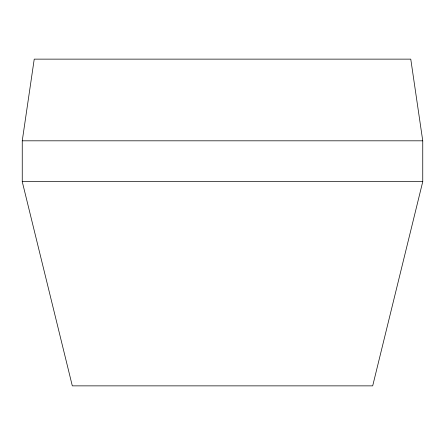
<?xml version="1.0" encoding="UTF-8"?>
<svg xmlns="http://www.w3.org/2000/svg" width="445" height="445" viewBox="0 0 445 445"><rect width="100%" height="100%" fill="white"/><g stroke="black" fill="none" stroke-linecap="round" stroke-linejoin="round"><path stroke-width="0.67" d="M22.25 140.815L34.232 59.135L410.768 59.135L422.75 140.815L422.75 181.66L372.688 385.865L72.312 385.865L22.25 181.66L22.25 140.815L422.75 140.815M22.25 181.66L422.75 181.66"/></g></svg>
